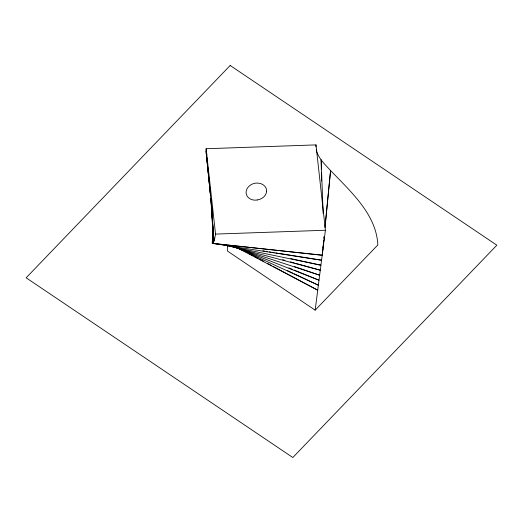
<?xml version="1.0" encoding="UTF-8"?>
<svg xmlns="http://www.w3.org/2000/svg" width="523" height="523" viewBox="0 0 523 523"><rect width="100%" height="100%" fill="white"/><g stroke="black" fill="none" stroke-linecap="round" stroke-linejoin="round"><path stroke-width="0.78" d="M212.573 242.293L212.351 243.47L212.652 228.074M315.872 146.76L315.99 144.891L206.127 148.735L206.088 152.03L206.892 154.494M212.554 243.45L213.018 228.178L213.188 242.803L212.554 243.45L322.207 255.224L322.763 249.576M279.014 253.367L321.567 260.219L212.246 243.319L212.815 228.093M266.606 191.575L266.501 189.516A8.714 7.178 7.3 0 0 260.029 183.429A9.623 7.917 7.3 0 0 257.983 183.155C251.445 182.213 243.358 189.032 246.961 195.798A8.545 7.034 7.3 0 0 252.459 199.793L252.687 199.845A9.532 7.845 7.3 0 0 254.721 200.139L257.244 200.028M322.841 250.229L323.312 245.398M323.469 243.79L323.783 240.567M324.018 238.155L324.175 236.54M325.031 227.682L330.575 170.511C324.875 164.418 318.259 158.24 316.212 149.859M322.92 247.961L323.24 244.738M323.482 242.312L323.639 240.704M325.077 226.178L330.575 170.511C350.41 191.385 376.416 214.182 377.835 244.947L315.166 310.159L227.544 251.112L227.394 245.333M315.166 310.159L325.404 230.251L315.99 144.891M206.127 148.735L215.541 234.095L214.515 239.541L213.188 242.803L211.684 206.631M215.541 234.095L325.404 230.251M212.246 243.319L322.207 255.224M262.958 250.785L264.566 251.04M266.174 251.302L267.776 251.556M269.384 251.818L270.986 252.079M272.594 252.334L274.202 252.596M275.804 252.851L277.412 253.112M221.164 244.47L320.926 265.213L290.788 258.63M228.035 245.64L320.285 270.208L295.946 263.402M282.597 259.67L284.95 260.33M290.448 261.866L294.371 262.964M232.879 246.686L319.645 275.203L294.312 266.508M233.435 246.503L319.004 280.197L294.168 270.064M288.905 267.913L292.664 269.45M236.716 247.601L318.363 285.192L294.089 273.732M287.467 270.607L292.619 273.039M237.089 247.725L317.729 290.187L273.196 266.436M240.874 249.203L242.312 249.968M248.771 253.42L253.086 255.714M254.518 256.479L258.114 258.395M259.545 259.16L263.86 261.461M267.449 263.376L271.757 265.671M206.003 151.029L210.54 195.635L206.265 152.938L210.651 197.197L213.992 241.162L210.932 198.446L213.58 242.116L212.175 214.711M211.756 206.657L212.09 213.103M211.488 201.813L211.554 203.421M323.129 213.436L321.142 159.829L321.331 169.602M324.005 236.991L324.123 240.24M321.39 172.858L321.54 181.004M266.606 191.575A12.192 10.035 7.3 0 1 257.224 199.963M230.179 65.48L26.15 277.805L292.821 457.52L496.85 245.195L230.179 65.48"/></g></svg>
